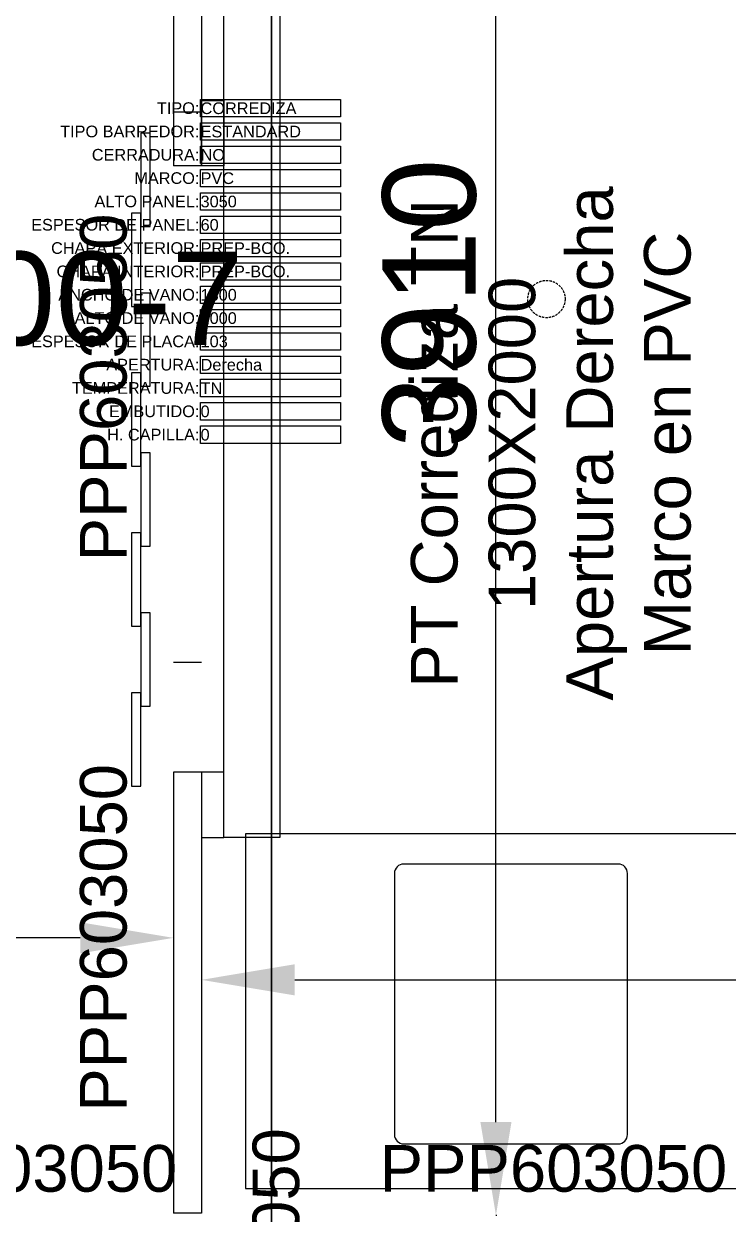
# Model space of a CAD drawing. Header units: millimetres. Extents: x 1478096 to 1808313, y 619971 to 762366.
# Drawn here: x 1529399 to 1530910, y 672095 to 674647 of the extents above; entities that cross this region are included whole.
import ezdxf
from ezdxf.enums import TextEntityAlignment as Align

# ---------------------------------------------------------------- set-up
doc = ezdxf.new("R2010")
doc.units = ezdxf.units.MM
doc.header["$LTSCALE"] = 10
doc.linetypes.add('DASHED', pattern=[0.75, 0.5, -0.25])
for name, color, linetype in [('COSTAN-CAM-CORT BANDAS', 4, 'Continuous'), ('COSTAN-CAM-COTAS', 7, 'Continuous'), ('COSTAN-CAM-LAT NUM', 6, 'Continuous'), ('COSTAN-CAM-LATERALES', 5, 'Continuous'), ('COSTAN-CAM-PUERTAS', 4, 'Continuous'), ('COSTAN-CAM-PUERTAS-NOM', 7, 'Continuous'), ('COSTAN-CAM-TECHOS', 1, 'DASHED'), ('COSTAN-CAM-TECHOS NOMENCLATURAS', 7, 'Continuous'), ('COSTAN-CAM-TECHOS-60', 1, 'Continuous'), ('DC-ARQ-EQUIP. PREP.', 30, 'Continuous')]:
    doc.layers.add(name, color=color, linetype=linetype)
doc.layers.add('COSTAN-CAM-PTAS-AUXILIAR', color=8, linetype='Continuous', plot=False)
doc.styles.add('costan', font='ARIAL.TTF')
doc.dimstyles.new('COSTAN-MM-100', dxfattribs={"dimtxt": 200, "dimasz": 200, "dimexe": 0, "dimexo": 0, "dimgap": 40, "dimtad": 1, "dimdec": 0, "dimzin": 0, "dimdsep": 46, "dimtxsty": 'costan', "dimblk1": 'ARCHTICK', "dimblk2": 'ARCHTICK', "dimcen": 0, "dimclrd": 256, "dimclre": 256, "dimclrt": 256, "dimadec": 0, "dimazin": 0, "dimtfac": 1, "dimtdec": 0, "dimtofl": 0, "dimtmove": 0, "dimatfit": 3, "dimfxl": 0, "dimtolj": 1, "dimtzin": 0, "dimarcsym": 0})

# ---------------------------------------------------------------- blocks, each defined once
blk = doc.blocks.new('*D170')
at = {"layer": 'COSTAN-CAM-COTAS', "lineweight": -2, "transparency": 16777216}
for p, q in [((1529720, 672703.9), (1529720, 672687)), ((1525270, 672585.7), (1525270, 672687)), ((1529520, 672687), (1525470, 672687))]:
    blk.add_line(p, q, dxfattribs=at)
at = {"layer": 'COSTAN-CAM-COTAS', "transparency": 16777216}
for points in [[(1525470, 672720.4), (1525470, 672653.7), (1525270, 672687)], [(1529520, 672720.4), (1529520, 672653.7), (1529720, 672687)]]:
    blk.add_solid(points, dxfattribs=at)
at = {"layer": 'Defpoints', "color": 0, "transparency": 16777216}
for p in [(1529720, 672703.9, 112421.9), (1525270, 672687), (1525270, 672585.7, 112421.9)]:
    blk.add_point(p, dxfattribs=at)
at = {"layer": 'COSTAN-CAM-COTAS', "transparency": 16777216, "insert": (1527495, 672829.1), "char_height": 200, "attachment_point": 5, "style": 'costan'}
blk.add_mtext('\\A1;4450', dxfattribs=at)
blk = doc.blocks.new('_ARCHTICK')
at = {"color": 0, "linetype": 'ByBlock', "const_width": 0.15}
blk.add_lwpolyline([(-0.5, -0.5), (0.5, 0.5)], dxfattribs=at)
blk = doc.blocks.new('*D182')
at = {"layer": 'COSTAN-CAM-COTAS', "lineweight": -2, "transparency": 16777216}
blk.add_line((1529980, 672597), (1532500, 672597), dxfattribs=at)
at = {"layer": 'COSTAN-CAM-COTAS', "transparency": 16777216}
for points in [[(1529980, 672630.4), (1529980, 672563.7), (1529780, 672597)], [(1532500, 672630.4), (1532500, 672563.7), (1532700, 672597)]]:
    blk.add_solid(points, dxfattribs=at)
at = {"layer": 'Defpoints', "color": 0, "transparency": 16777216}
for p in [(1529780, 672597, 112421.9), (1532700, 672597, 112421.9), (1532700, 672597)]:
    blk.add_point(p, dxfattribs=at)
at = {"layer": 'COSTAN-CAM-COTAS', "transparency": 16777216, "insert": (1531240, 672739.2), "char_height": 200, "attachment_point": 5, "style": 'costan'}
blk.add_mtext('\\A1;2920', dxfattribs=at)
blk = doc.blocks.new('*D183')
at = {"layer": 'COSTAN-CAM-COTAS', "lineweight": -2, "transparency": 16777216}
for p, q in [((1530411.7, 676002), (1530411.7, 676002)), ((1530411.7, 672292), (1530411.7, 675802)), ((1530413.7, 672092), (1530411.7, 672092))]:
    blk.add_line(p, q, dxfattribs=at)
at = {"layer": 'COSTAN-CAM-COTAS', "transparency": 16777216}
for points in [[(1530378.4, 675802), (1530445.1, 675802), (1530411.7, 676002)], [(1530378.4, 672292), (1530445.1, 672292), (1530411.7, 672092)]]:
    blk.add_solid(points, dxfattribs=at)
at = {"layer": 'Defpoints', "color": 0, "transparency": 16777216}
for p in [(1530411.7, 676002, 112421.9), (1530411.7, 676002), (1530413.7, 672092, 112421.9)]:
    blk.add_point(p, dxfattribs=at)
at = {"layer": 'COSTAN-CAM-COTAS', "transparency": 16777216, "insert": (1530269.5, 674047), "char_height": 200, "attachment_point": 5, "rotation": 90, "style": 'costan'}
blk.add_mtext('\\A1;3910', dxfattribs=at)
blk = doc.blocks.new('COSTAN-CAM-INFO-PTAS')
at = {"layer": 'COSTAN-CAM-PTAS-AUXILIAR'}
for points in [[(0, 737.5), (300, 737.5), (300, 700), (0, 700)], [(0, 687.5), (300, 687.5), (300, 650), (0, 650)], [(0, 637.5), (300, 637.5), (300, 600), (0, 600)], [(0, 587.5), (300, 587.5), (300, 550), (0, 550)], [(0, 537.5), (300, 537.5), (300, 500), (0, 500)], [(0, 487.5), (300, 487.5), (300, 450), (0, 450)], [(0, 437.5), (300, 437.5), (300, 400), (0, 400)], [(0, 387.5), (300, 387.5), (300, 350), (0, 350)], [(0, 337.5), (300, 337.5), (300, 300), (0, 300)], [(0, 287.5), (300, 287.5), (300, 250), (0, 250)], [(0, 237.5), (300, 237.5), (300, 200), (0, 200)], [(0, 187.5), (300, 187.5), (300, 150), (0, 150)], [(0, 137.5), (300, 137.5), (300, 100), (0, 100)], [(0, 87.5), (300, 87.5), (300, 50), (0, 50)], [(0, 37.5), (300, 37.5), (300, 0), (0, 0)]]:
    blk.add_lwpolyline(points, close=True, dxfattribs=at)
at = {"layer": 'COSTAN-CAM-PTAS-AUXILIAR', "char_height": 25, "attachment_point": 6, "style": 'costan'}
for s, insert, width in [('TIPO:', (-2.5, 718.75), 159.3026), ('TIPO BARREDOR:', (-2.5, 668.75), 370.6277), ('CERRADURA:', (-2.5, 618.75), 370.735), ('MARCO:', (-2.5, 568.75), 247.3286), ('ALTO PANEL:', (-2.5, 518.75), 493.1993), ('ESPESOR DE PANEL:', (-2.5, 468.75), 437.8928), ('CHAPA EXTERIOR:', (-2.5, 418.75), 493.1993), ('CHAPA INTERIOR:', (-2.5, 368.75), 437.8928), ('ANCHO DE VANO:', (-2.5, 318.75), 428.6751), ('ALTO DE VANO:', (-2.5, 268.75), 435.2592), ('ESPESOR DE PLACA:', (-2.5, 218.75), 435.2592), ('APERTURA:', (-2.5, 168.75), 428.6751), ('TEMPERATURA:', (-2.5, 118.75), 435.2592), ('EMBUTIDO:', (-2.5, 68.75), 428.6751), ('H. CAPILLA:', (-2.5, 18.75), 435.2592)]:
    blk.add_mtext(s, dxfattribs=dict(at, insert=insert, width=width))
at = {"layer": 'COSTAN-CAM-PTAS-AUXILIAR', "style": 'costan', "flags": 4}
for tag, p in [('TIPO', (0, 718.75)), ('BARREDOR', (0, 668.75)), ('CERRADURA', (0, 618.75)), ('MARCO', (0, 568.75)), ('HPANEL', (0, 518.75)), ('ESPPANEL', (0, 468.75)), ('CHAPAE', (0, 418.75)), ('CHAPAI', (0, 368.75)), ('ANCHOVANO', (0, 318.75)), ('ALTOVANO', (0, 268.75)), ('ESPPLACA', (0, 218.75)), ('APERTURA', (0, 168.75)), ('TEMP', (0, 118.75)), ('EMBUTIDO', (0, 68.75)), ('HCAPILLA', (0, 18.75))]:
    blk.add_attdef(tag, text='', height=25, dxfattribs=at).set_placement(p, align=Align.MIDDLE_LEFT)
blk = doc.blocks.new('COSTAN-CAM-PANEL-TECHO')
blk.add_lwpolyline([(0, 0), (1, 0), (1, 1), (0, 1)], close=True)
blk = doc.blocks.new('COSTAN-CAM-CB')
at = {"layer": 'COSTAN-CAM-CORT BANDAS', "extrusion": (0, 1.34707e-15, -1)}
blk.add_lwpolyline([(0, -20), (-200, -20), (-200, 0), (0, 0)], close=True, dxfattribs=at)
blk = doc.blocks.new('COSTAN-CAM-CB2')
at = {"layer": 'COSTAN-CAM-CORT BANDAS', "extrusion": (0, 1.34707e-15, -1)}
blk.add_lwpolyline([(0, -40), (-200, -40), (-200, -20), (0, -20)], close=True, dxfattribs=at)

msp = doc.modelspace()

# ---------------------------------------------------------------- linework, layer by layer
at = {"layer": 'COSTAN-CAM-LATERALES'}
for p, q in [((1529720.031, 675997.037), (1529720.031, 674342.038)), ((1529780.031, 675997.037), (1529780.031, 674342.038)), ((1529780.031, 674457.037), (1529720.031, 674457.037)), ((1529780.031, 673277.037), (1529720.031, 673277.037)), ((1529720.031, 673042.038), (1529720.031, 672097.037)), ((1529780.031, 673042.038), (1529780.031, 672097.037)), ((1529780.031, 672097.037), (1529720.031, 672097.037))]:
    msp.add_line(p, q, dxfattribs=at)
at = {"layer": 'COSTAN-CAM-PUERTAS'}
for p, q in [((1529780.031, 674342.038), (1529720.031, 674342.038)), ((1529780.031, 673042.038), (1529720.031, 673042.038))]:
    msp.add_line(p, q, dxfattribs=at)
at = {"layer": 'COSTAN-CAM-PUERTAS', "extrusion": (1.22461e-16, -2.71917e-32, -1)}
for points in [[(-1529828.031, 672902.038), (-1529828.031, 676002.038), (-1529948.031, 676002.038), (-1529948.031, 672902.038)], [(-1529780.031, 674342.038), (-1529780.031, 674482.038), (-1529828.031, 674482.038), (-1529828.031, 674342.038)], [(-1529780.031, 673042.038), (-1529780.031, 672902.038), (-1529828.031, 672902.038), (-1529828.031, 673042.038)]]:
    msp.add_lwpolyline(points, close=True, dxfattribs=at)
at = {"layer": 'COSTAN-CAM-TECHOS'}
msp.add_circle((1530520.034, 674056.642), 40, dxfattribs=at)
at = {"layer": 'DC-ARQ-EQUIP. PREP.'}
msp.add_lwpolyline([(1529874.344, 672149.799), (1532276.807, 672149.799), (1532276.807, 672909.799), (1529874.344, 672909.799)], close=True, dxfattribs=at)
msp.add_lwpolyline([(1530213.929, 672245.248), (1530673.929, 672245.248, 0.41421356), (1530693.929, 672265.248), (1530693.929, 672825.248, 0.41421356), (1530673.929, 672845.248), (1530213.929, 672845.248, 0.41421356), (1530193.929, 672825.248), (1530193.929, 672265.248, 0.41421356), (1530213.929, 672245.248)], format="xyb", dxfattribs=at)

# ---------------------------------------------------------------- block references
at = {"layer": 'COSTAN-CAM-CORT BANDAS', "rotation": 90, "row_count": 1, "column_count": 4, "row_spacing": 0, "column_spacing": 342.8571428571428}
for name, p in [('COSTAN-CAM-CB2', (1529630.031, 673183.875)), ('COSTAN-CAM-CB', (1529630.031, 673012.446))]:
    msp.add_blockref(name, p, dxfattribs=at)
at = {"layer": 'COSTAN-CAM-PTAS-AUXILIAR'}
msp.add_blockref('COSTAN-CAM-INFO-PTAS', (1529778.031, 673747.035), dxfattribs=at).add_auto_attribs({'TIPO': 'CORREDIZA', 'BARREDOR': 'ESTANDARD', 'CERRADURA': 'NO', 'MARCO': 'PVC', 'HPANEL': '3050', 'ESPPANEL': '60', 'CHAPAE': 'PREP-BCO.', 'CHAPAI': 'PREP-BCO.', 'ANCHOVANO': '1300', 'ALTOVANO': '2000', 'ESPPLACA': '103', 'APERTURA': 'Derecha  ', 'TEMP': 'TN', 'EMBUTIDO': '0', 'HCAPILLA': '0'})
at = {"layer": 'COSTAN-CAM-TECHOS-60', "xscale": 1180, "yscale": 4000}
for p in [(1528750.034, 672056.642), (1529930.034, 672056.642)]:
    msp.add_blockref('COSTAN-CAM-PANEL-TECHO', p, dxfattribs=at)

# ---------------------------------------------------------------- texts
at = {"layer": 'COSTAN-CAM-LAT NUM', "char_height": 100, "attachment_point": 5, "style": 'costan'}
for insert, rotation in [((1529570.031, 673867.037), 90), ((1529570.031, 672687.037), 90), ((1529940.214, 671906.17), 90), ((1529355.033, 672192.039), 359.999969), ((1530535.033, 672192.038), 359.999969)]:
    msp.add_mtext('PPP603050', dxfattribs=dict(at, insert=insert, rotation=rotation))
at = {"layer": 'COSTAN-CAM-PUERTAS-NOM', "color": 7, "insert": (1530530.031, 673747.035), "char_height": 100, "attachment_point": 5, "rotation": 90, "style": 'costan'}
msp.add_mtext('PT Corrediza TN\\P1300X2000\\PApertura Derecha  \\PMarco en PVC', dxfattribs=at)
at = {"layer": 'COSTAN-CAM-TECHOS NOMENCLATURAS', "insert": (1528985.031, 674056.642), "char_height": 200, "attachment_point": 5, "style": 'costan'}
msp.add_mtext('PPG604000-7', dxfattribs=at)

# ---------------------------------------------------------------- dimensions: what is measured, and where the dimension line sits
at = {"layer": 'COSTAN-CAM-COTAS'}
dim = msp.add_linear_dim(base=(1530411.717, 676002.037), p1=(1530413.714, 672092.038, 112421.869), p2=(1530411.717, 676002.037, 112421.869), angle=90, dimstyle='COSTAN-MM-100', dxfattribs=at)
dim.commit()
dim.dimension.update_dxf_attribs({"geometry": '*D183', "text_midpoint": (1530269.534, 674047.038)})
for base, p1, p2, picture, middle in [((1525270.034, 672687.035), (1529720.031, 672703.931, 112421.869), (1525270.034, 672585.66, 112421.869), '*D170', (1527495.032, 672829.15)), ((1532700.029, 672597.036), (1529780.031, 672597.036, 112421.869), (1532700.029, 672597.036, 112421.869), '*D182', (1531240.03, 672739.151))]:
    dim = msp.add_linear_dim(base=base, p1=p1, p2=p2, dimstyle='COSTAN-MM-100', dxfattribs=at)
    dim.commit()
    dim.dimension.update_dxf_attribs({"geometry": picture, "text_midpoint": middle})

doc.saveas('drawing.dxf')
